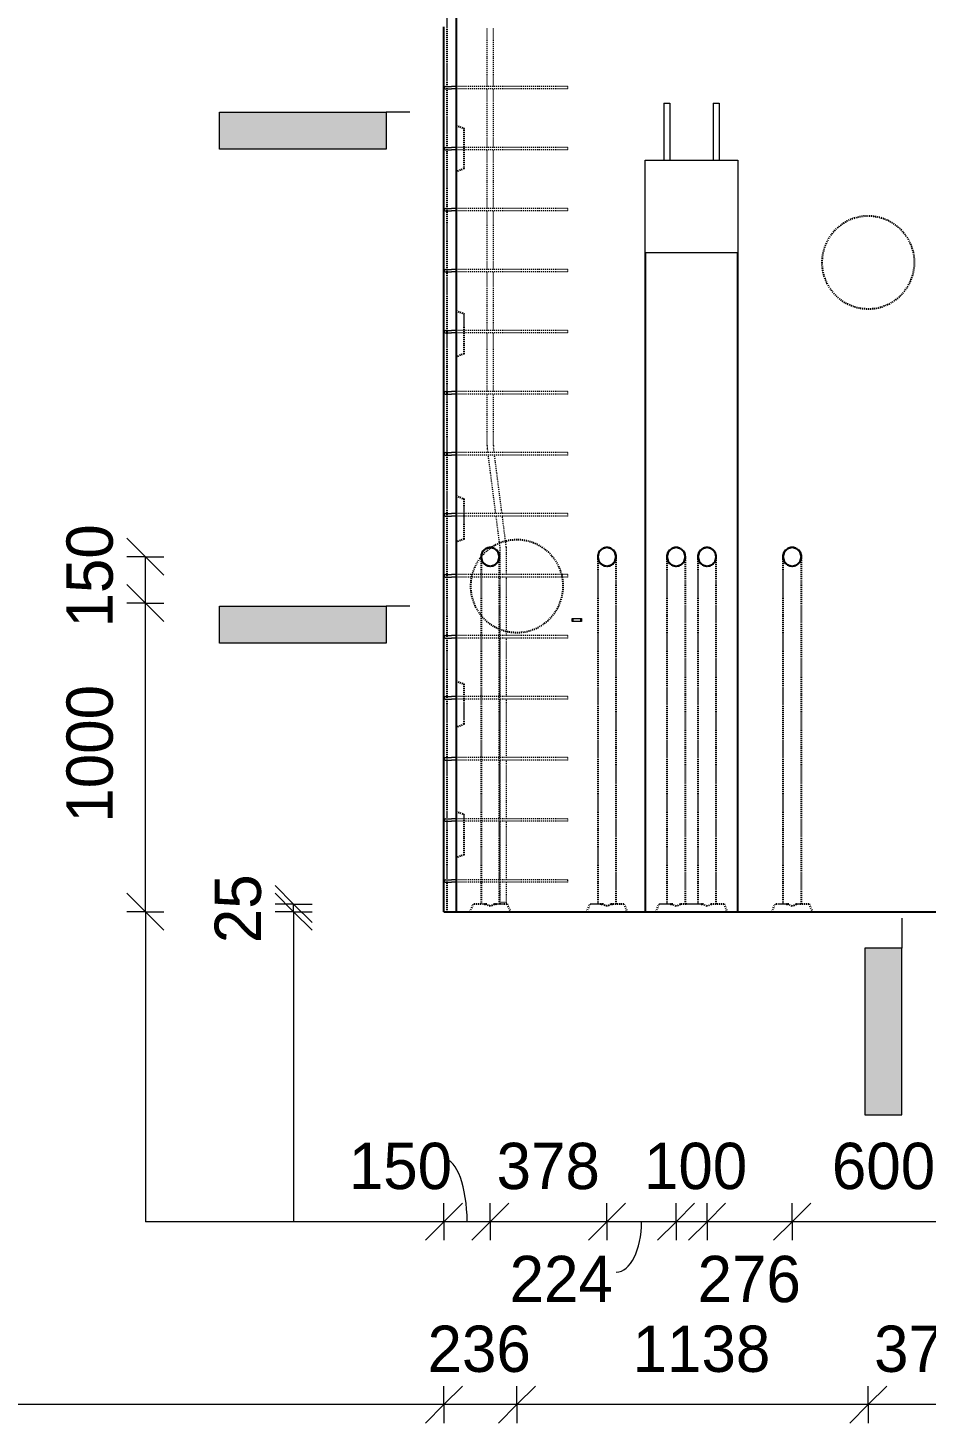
# Model space of a CAD drawing. Header units: millimetres. Extents: x 3013 to 24293, y -3068 to 13086.
# Drawn here: x 8715 to 11624, y -3051 to 1468 of the extents above; entities that cross this region are included whole.
import ezdxf

# ---------------------------------------------------------------- set-up
doc = ezdxf.new("R2010")
doc.units = ezdxf.units.MM
doc.linetypes.add('Dash', pattern=[6.36, 3.18, -3.18])
for name, color, linetype, lineweight in [('A-ANNO-DIMS', 211, 'Continuous', 9), ('A-ANNO-DIMS-60', 211, 'Continuous', 9), ('A-DETL-MBND', 5, 'Continuous', 18), ('A-GENM', 13, 'Continuous', 18), ('A-WALL', 113, 'Continuous', 25), ('A-WALL-HDLN', 110, 'Dash', 25), ('G-ANNO-SYMB', 111, 'Continuous', 9), ('S-BEAM', 12, 'Continuous', 18), ('S-RBAR', 171, 'Continuous', 18)]:
    doc.layers.add(name, color=color, linetype=linetype, lineweight=lineweight)
doc.styles.add('Nirmala UI Semilight', font='NirmalaS.ttf', dxfattribs={"height": 150})
doc.dimstyles.new('Arrow_Filled_-_2_5_NI_UI', dxfattribs={"dimscale": 304.8, "dimtxt": 157.104592, "dimasz": 0.393701, "dimexe": 0.19685, "dimexo": 0.0625, "dimgap": 0.19685, "dimtad": 1, "dimdec": 4, "dimzin": 0, "dimdsep": 46, "dimtxsty": 'Nirmala UI Semilight', "dimblk1": 'OBLIQUE', "dimblk2": 'OBLIQUE', "dimsah": 1, "dimcen": 0.09, "dimazin": 0, "dimtfac": 1, "dimtdec": 4, "dimtix": 1, "dimtmove": 0, "dimatfit": 3, "dimfxl": 0.19685, "dimfxlon": 1, "dimtvp": 1, "dimtolj": 1, "dimtzin": 0, "dimarcsym": 2})
doc.dimstyles.new('Arrow_Filled_-_2_5_NI_UI_1', dxfattribs={"dimscale": 304.8, "dimtxt": 157.104592, "dimasz": 0.393701, "dimexe": 0.19685, "dimexo": 0.0625, "dimgap": 0.19685, "dimtad": 1, "dimdec": 4, "dimzin": 0, "dimdsep": 46, "dimtxsty": 'Nirmala UI Semilight', "dimblk1": 'OBLIQUE', "dimblk2": 'OBLIQUE', "dimsah": 1, "dimcen": 0.09, "dimazin": 0, "dimtfac": 1, "dimtdec": 4, "dimtix": 1, "dimtmove": 1, "dimatfit": 3, "dimfxl": 0.19685, "dimfxlon": 1, "dimtvp": 1, "dimtolj": 1, "dimtzin": 0, "dimarcsym": 2})
doc.dimstyles.new('Arrow_Filled_-_2_5_NI_UI_2', dxfattribs={"dimscale": 304.8, "dimtxt": 157.104592, "dimasz": 0.393701, "dimexe": 0.19685, "dimexo": 0.0625, "dimgap": 0.19685, "dimtad": 1, "dimdec": 4, "dimzin": 0, "dimdsep": 46, "dimtxsty": 'Nirmala UI Semilight', "dimblk1": 'OBLIQUE', "dimblk2": 'OBLIQUE', "dimsah": 1, "dimcen": 0.09, "dimazin": 0, "dimtfac": 1, "dimtdec": 4, "dimtix": 1, "dimtmove": 2, "dimatfit": 3, "dimfxl": 0.19685, "dimfxlon": 1, "dimtvp": 1, "dimtolj": 1, "dimtzin": 0, "dimarcsym": 2})

# ---------------------------------------------------------------- blocks, each defined once
blk = doc.blocks.new('RR spread anchor face based - RR-SA-2_5-200-1726821-Elevation Front')
at = {"layer": 'A-GENM'}
for p, q in [((11873.6, 6760), (11876.1, 6760)), ((11873.6, 6750), (11873.6, 6760)), ((11876.1, 6750), (11873.6, 6750)), ((11876.1, 6760), (11901.1, 6760)), ((11876.1, 6760), (11876.1, 6750)), ((11901.1, 6750), (11876.1, 6750)), ((11901.1, 6760), (11903.6, 6760)), ((11901.1, 6760), (11901.1, 6750)), ((11903.6, 6750), (11901.1, 6750)), ((11903.6, 6760), (11903.6, 6750))]:
    blk.add_line(p, q, dxfattribs=at)
blk = doc.blocks.new('Detail View - M_Section Tail - Filled Horizontal-14034-Elevation Front')
at = {"layer": 'G-ANNO-SYMB'}
blk.add_hatch(color=256, dxfattribs=at).paths.add_polyline_path([(9875.7, 7795.6), (9875.7, 7915.6), (9335.7, 7915.6), (9335.7, 7795.6)])
for p, q in [((9335.7, 7795.6), (9335.7, 7915.6)), ((9335.7, 7915.6), (9875.7, 7915.6)), ((9875.7, 7915.6), (9875.7, 7795.6)), ((9875.7, 7795.6), (9335.7, 7795.6))]:
    blk.add_line(p, q, dxfattribs=at)
blk = doc.blocks.new('DIMBLOCK67-Elevation Front')
at = {"layer": 'A-ANNO-DIMS-60'}
for p, q in [((11436.9, -2991.4), (11496.9, -2931.4)), ((11436.9, -2991.4), (11436.9, -2931.4)), ((11811.9, -2991.4), (11871.9, -2931.4)), ((11811.9, -2991.4), (11811.9, -2931.4)), ((11436.9, -2991.4), (11376.9, -3051.4)), ((11811.9, -2991.4), (11436.9, -2991.4)), ((11436.9, -2991.4), (11436.9, -3051.4)), ((11811.9, -2991.4), (11751.9, -3051.4)), ((11811.9, -2991.4), (11811.9, -3051.4))]:
    blk.add_line(p, q, dxfattribs=at)
at = {"layer": 'A-ANNO-DIMS-60', "color": 0, "insert": (11455.9, -2735.6), "char_height": 150, "width": 404.473, "attachment_point": 1, "line_spacing_factor": 1.142579, "style": 'Nirmala UI Semilight'}
blk.add_mtext('375', dxfattribs=at)
blk = doc.blocks.new('_Oblique')
at = {"color": 0, "linetype": 'ByBlock', "lineweight": -2}
blk.add_line((-0.5, -0.5), (0.5, 0.5), dxfattribs=at)
blk = doc.blocks.new('DIMBLOCK68-Elevation Front')
at = {"layer": 'A-ANNO-DIMS-60'}
for p, q in [((10298.8, -2991.4), (10358.8, -2931.4)), ((10298.8, -2991.4), (10298.8, -2931.4)), ((11436.9, -2991.4), (11496.9, -2931.4)), ((11436.9, -2991.4), (11436.9, -2931.4)), ((10298.8, -2991.4), (10238.8, -3051.4)), ((11436.9, -2991.4), (10298.8, -2991.4)), ((10298.8, -2991.4), (10298.8, -3051.4)), ((11436.9, -2991.4), (11376.9, -3051.4)), ((11436.9, -2991.4), (11436.9, -3051.4))]:
    blk.add_line(p, q, dxfattribs=at)
at = {"layer": 'A-ANNO-DIMS-60', "color": 0, "insert": (10673.6, -2735.6), "char_height": 150, "width": 466.172, "attachment_point": 1, "line_spacing_factor": 1.142579, "style": 'Nirmala UI Semilight'}
blk.add_mtext('1138', dxfattribs=at)
blk = doc.blocks.new('DIMBLOCK69-Elevation Front')
at = {"layer": 'A-ANNO-DIMS-60'}
for p, q in [((10062.6, -2991.4), (10122.6, -2931.4)), ((10062.6, -2991.4), (10062.6, -2931.4)), ((10298.8, -2991.4), (10358.8, -2931.4)), ((10298.8, -2991.4), (10298.8, -2931.4)), ((10062.6, -2991.4), (10002.6, -3051.4)), ((10298.8, -2991.4), (10062.6, -2991.4)), ((10062.6, -2991.4), (10062.6, -3051.4)), ((10298.8, -2991.4), (10238.8, -3051.4)), ((10298.8, -2991.4), (10298.8, -3051.4))]:
    blk.add_line(p, q, dxfattribs=at)
at = {"layer": 'A-ANNO-DIMS-60', "color": 0, "insert": (10009.3, -2735.6), "char_height": 150, "width": 411.328, "attachment_point": 1, "line_spacing_factor": 1.142579, "style": 'Nirmala UI Semilight'}
blk.add_mtext('236', dxfattribs=at)
blk = doc.blocks.new('DIMBLOCK72-Elevation Front')
at = {"layer": 'A-ANNO-DIMS-60'}
for p, q in [((11190.6, -2399), (11250.6, -2339)), ((11190.6, -2399), (11190.6, -2339)), ((11790.6, -2399), (11850.6, -2339)), ((11790.6, -2399), (11790.6, -2339)), ((11190.6, -2399), (11130.6, -2459)), ((11790.6, -2399), (11190.6, -2399)), ((11190.6, -2399), (11190.6, -2459)), ((11790.6, -2399), (11730.6, -2459)), ((11790.6, -2399), (11790.6, -2459))]:
    blk.add_line(p, q, dxfattribs=at)
at = {"layer": 'A-ANNO-DIMS-60', "color": 0, "insert": (11319.2, -2143.3), "char_height": 150, "width": 411.328, "attachment_point": 1, "line_spacing_factor": 1.142579, "style": 'Nirmala UI Semilight'}
blk.add_mtext('600', dxfattribs=at)
blk = doc.blocks.new('DIMBLOCK73-Elevation Front')
at = {"layer": 'A-ANNO-DIMS-60'}
for p, q in [((10914.8, -2399), (10974.8, -2339)), ((10914.8, -2399), (10914.8, -2339)), ((11190.6, -2399), (11250.6, -2339)), ((11190.6, -2399), (11190.6, -2339)), ((10914.8, -2399), (10854.8, -2459)), ((11190.6, -2399), (10914.8, -2399)), ((10914.8, -2399), (10914.8, -2459)), ((11190.6, -2399), (11130.6, -2459)), ((11190.6, -2399), (11190.6, -2459))]:
    blk.add_line(p, q, dxfattribs=at)
at = {"layer": 'A-ANNO-DIMS-60', "color": 0, "insert": (10884.1, -2509.5), "char_height": 150, "width": 404.473, "attachment_point": 1, "line_spacing_factor": 1.142579, "style": 'Nirmala UI Semilight'}
blk.add_mtext('276', dxfattribs=at)
blk = doc.blocks.new('DIMBLOCK74-Elevation Front')
at = {"layer": 'A-ANNO-DIMS-60'}
for p, q in [((10814.6, -2399), (10874.6, -2339)), ((10814.6, -2399), (10814.6, -2339)), ((10914.8, -2399), (10974.8, -2339)), ((10914.8, -2399), (10914.8, -2339)), ((10814.6, -2399), (10754.6, -2459)), ((10914.8, -2399), (10814.6, -2399)), ((10814.6, -2399), (10814.6, -2459)), ((10914.8, -2399), (10854.8, -2459)), ((10914.8, -2399), (10914.8, -2459))]:
    blk.add_line(p, q, dxfattribs=at)
at = {"layer": 'A-ANNO-DIMS-60', "color": 0, "insert": (10710.4, -2143.3), "char_height": 150, "width": 370.196, "attachment_point": 1, "line_spacing_factor": 1.142579, "style": 'Nirmala UI Semilight'}
blk.add_mtext('100', dxfattribs=at)
blk = doc.blocks.new('DIMBLOCK75-Elevation Front')
at = {"layer": 'A-ANNO-DIMS-60'}
for p, q in [((10590.6, -2399), (10650.6, -2339)), ((10590.6, -2399), (10590.6, -2339)), ((10814.6, -2399), (10874.6, -2339)), ((10814.6, -2399), (10814.6, -2339)), ((10590.6, -2399), (10530.6, -2459)), ((10814.6, -2399), (10590.6, -2399)), ((10590.6, -2399), (10590.6, -2459)), ((10814.6, -2399), (10754.6, -2459)), ((10814.6, -2399), (10814.6, -2459))]:
    blk.add_line(p, q, dxfattribs=at)
blk.add_ellipse((10620.8, -2399), major_axis=(0, 163.4), ratio=0.500307, start_param=3.141593, end_param=4.712389, dxfattribs=at)
at = {"layer": 'A-ANNO-DIMS-60', "color": 0, "insert": (10275.2, -2509.5), "char_height": 150, "width": 414.756, "attachment_point": 1, "line_spacing_factor": 1.142579, "style": 'Nirmala UI Semilight'}
blk.add_mtext('224', dxfattribs=at)
blk = doc.blocks.new('DIMBLOCK76-Elevation Front')
at = {"layer": 'A-ANNO-DIMS-60'}
for p, q in [((10212.6, -2399), (10272.6, -2339)), ((10212.6, -2399), (10212.6, -2339)), ((10590.6, -2399), (10650.6, -2339)), ((10590.6, -2399), (10590.6, -2339)), ((10212.6, -2399), (10152.6, -2459)), ((10590.6, -2399), (10212.6, -2399)), ((10212.6, -2399), (10212.6, -2459)), ((10590.6, -2399), (10530.6, -2459)), ((10590.6, -2399), (10590.6, -2459))]:
    blk.add_line(p, q, dxfattribs=at)
at = {"layer": 'A-ANNO-DIMS-60', "color": 0, "insert": (10233, -2143.3), "char_height": 150, "width": 404.473, "attachment_point": 1, "line_spacing_factor": 1.142579, "style": 'Nirmala UI Semilight'}
blk.add_mtext('378', dxfattribs=at)
blk = doc.blocks.new('DIMBLOCK77-Elevation Front')
at = {"layer": 'A-ANNO-DIMS-60'}
for p, q in [((10062.6, -2399), (10122.6, -2339)), ((10062.6, -2399), (10062.6, -2339)), ((10212.6, -2399), (10272.6, -2339)), ((10212.6, -2399), (10212.6, -2339)), ((10062.6, -2399), (10002.6, -2459)), ((10212.6, -2399), (10062.6, -2399)), ((10062.6, -2399), (10062.6, -2459)), ((10212.6, -2399), (10152.6, -2459)), ((10212.6, -2399), (10212.6, -2459))]:
    blk.add_line(p, q, dxfattribs=at)
blk.add_ellipse((10062.7, -2399), major_axis=(0, 202.8), ratio=0.368956, start_param=4.712389, end_param=6.283185, dxfattribs=at)
at = {"layer": 'A-ANNO-DIMS-60', "color": 0, "insert": (9754.2, -2143.3), "char_height": 150, "width": 370.196, "attachment_point": 1, "line_spacing_factor": 1.142579, "style": 'Nirmala UI Semilight'}
blk.add_mtext('150', dxfattribs=at)
blk = doc.blocks.new('DIMBLOCK78-Elevation Front')
at = {"layer": 'A-ANNO-DIMS-60'}
for p, q in [((9575.3, -1370), (9515.3, -1310)), ((9575.3, -1395), (9515.3, -1335)), ((9575.3, -1370), (9515.3, -1370)), ((9575.3, -1395), (9515.3, -1395)), ((9575.3, -1395), (9575.3, -1370)), ((9575.3, -1370), (9635.3, -1430)), ((9575.3, -1370), (9635.3, -1370)), ((9575.3, -1395), (9635.3, -1455)), ((9575.3, -1395), (9635.3, -1395))]:
    blk.add_line(p, q, dxfattribs=at)
at = {"layer": 'A-ANNO-DIMS-60', "color": 0, "insert": (9319.6, -1496.8), "char_height": 150, "width": 274.219, "attachment_point": 1, "rotation": 90, "line_spacing_factor": 1.142579, "style": 'Nirmala UI Semilight'}
blk.add_mtext('25', dxfattribs=at)
blk = doc.blocks.new('DIMBLOCK79-Elevation Front')
at = {"layer": 'A-ANNO-DIMS-60'}
for p, q in [((9095.3, -395), (9035.3, -335)), ((9095.3, -395), (9035.3, -395)), ((9095.3, -1395), (9095.3, -395)), ((9095.3, -395), (9155.3, -455)), ((9095.3, -395), (9155.3, -395)), ((9095.3, -1395), (9035.3, -1335)), ((9095.3, -1395), (9035.3, -1395)), ((9095.3, -1395), (9155.3, -1455)), ((9095.3, -1395), (9155.3, -1395))]:
    blk.add_line(p, q, dxfattribs=at)
at = {"layer": 'A-ANNO-DIMS-60', "color": 0, "insert": (8839.6, -1106.4), "char_height": 150, "width": 507.305, "attachment_point": 1, "rotation": 90, "line_spacing_factor": 1.142579, "style": 'Nirmala UI Semilight'}
blk.add_mtext('1000', dxfattribs=at)
blk = doc.blocks.new('DIMBLOCK80-Elevation Front')
at = {"layer": 'A-ANNO-DIMS-60'}
for p, q in [((9095.3, -245), (9035.3, -185)), ((9095.3, -245), (9035.3, -245)), ((9095.3, -395), (9095.3, -245)), ((9095.3, -245), (9155.3, -305)), ((9095.3, -245), (9155.3, -245)), ((9095.3, -395), (9035.3, -335)), ((9095.3, -395), (9035.3, -395)), ((9095.3, -395), (9155.3, -455)), ((9095.3, -395), (9155.3, -395))]:
    blk.add_line(p, q, dxfattribs=at)
at = {"layer": 'A-ANNO-DIMS-60', "color": 0, "insert": (8839.6, -474.2), "char_height": 150, "width": 370.196, "attachment_point": 1, "rotation": 90, "line_spacing_factor": 1.142579, "style": 'Nirmala UI Semilight'}
blk.add_mtext('150', dxfattribs=at)

msp = doc.modelspace()

# ---------------------------------------------------------------- linework, layer by layer
at = {"layer": 'A-DETL-MBND'}
for p, q in [((10774.56745, 1225), (10784.56745, 1225)), ((9095.29597, -1395), (9095.29597, -2398.98855)), ((9575.29597, -1395), (9575.29597, -2398.98855)), ((10062.56745, -2398.98855), (9095.29597, -2398.98855)), ((10062.56745, -2991.35293), (3751.14437, -2991.35293))]:
    msp.add_line(p, q, dxfattribs=at)
at = {"layer": 'A-WALL'}
for p, q in [((10102.56745, 7060), (10102.56745, -1395)), ((10062.56745, 1275.06226), (10062.56745, 1471.93774)), ((10062.56745, 1077.39559), (10062.56745, 1274.27108)), ((10062.56745, 879.72892), (10062.56745, 1076.60441)), ((10062.56745, 682.06226), (10062.56745, 878.93774)), ((10714.5695, 740), (10714.5695, -1395)), ((11014.78521, -1395), (11014.78521, 740)), ((10062.56745, 484.39559), (10062.56745, 681.27108)), ((10062.56745, 286.72892), (10062.56745, 483.60441)), ((10062.56745, 89.06226), (10062.56745, 285.93774)), ((10062.56745, -108.60441), (10062.56745, 88.27108)), ((10062.56745, -306.27108), (10062.56745, -109.39559)), ((10062.56745, -503.93774), (10062.56745, -307.06226)), ((10062.56745, -701.60441), (10062.56745, -504.72892)), ((10062.56745, -899.27108), (10062.56745, -702.39559)), ((10062.56745, -1096.93774), (10062.56745, -900.06226)), ((10062.56745, -1294.60441), (10062.56745, -1097.72892)), ((10062.56745, -1395), (10062.56745, -1295.39559)), ((10062.56745, -1395), (12318.56745, -1395))]:
    msp.add_line(p, q, dxfattribs=at)
at = {"layer": 'A-WALL', "flags": 128}
for points in [[(10212.56745, -215), (10197.53295, -219.03919), (10186.54692, -230.06909), (10182.56745, -245)], [(10242.56745, -245), (10238.52826, -229.96549), (10227.49836, -218.97947), (10212.56745, -215)], [(10590.56745, -215), (10575.53295, -219.03919), (10564.54692, -230.06909), (10560.59612, -244.89246)], [(10620.53856, -244.89246), (10616.52826, -229.96549), (10605.49836, -218.97947), (10590.56745, -215)], [(10814.5695, -215), (10799.53499, -219.03919), (10788.54897, -230.06909), (10784.5695, -245)], [(10844.5406, -244.89246), (10840.53031, -229.96549), (10829.50041, -218.97947), (10814.5695, -215)], [(10914.78521, -215), (10899.75071, -219.03919), (10888.76468, -230.06909), (10884.78521, -245)], [(10944.78521, -245), (10940.74602, -229.96549), (10929.71612, -218.97947), (10914.78521, -215)], [(11190.56745, -215), (11175.53295, -219.03919), (11164.54692, -230.06909), (11160.56745, -245)], [(11220.56745, -245), (11216.52826, -229.96549), (11205.49836, -218.97947), (11190.56745, -215)], [(10182.56745, -245), (10186.60665, -260.03451), (10197.63655, -271.02053), (10212.56745, -275)], [(10212.56745, -275), (10227.60196, -270.96081), (10238.58799, -259.93091), (10242.56745, -245)], [(10242.56745, -250.72272), (10242.56745, -245.13838), (10242.56745, -245)], [(10560.56745, -245), (10564.60665, -260.03451), (10575.63655, -271.02053), (10590.56745, -275)], [(10590.56745, -275), (10605.60196, -270.96081), (10616.58799, -259.93091), (10620.56745, -245)], [(10620.56745, -250.72272), (10620.56745, -245.13838), (10620.56745, -245)], [(10784.5695, -245), (10788.60869, -260.03451), (10799.63859, -271.02053), (10814.5695, -275)], [(10814.5695, -275), (10829.604, -270.96081), (10840.59003, -259.93091), (10844.5695, -245)], [(10844.5695, -250.72272), (10844.5695, -245.13838), (10844.5695, -245)], [(10884.78521, -245), (10888.8244, -260.03451), (10899.8543, -271.02053), (10914.78521, -275)], [(10914.78521, -275), (10929.81972, -270.96081), (10940.80574, -259.93091), (10944.78521, -245)], [(10944.78521, -250.72272), (10944.78521, -245.13838), (10944.78521, -245)], [(11160.56745, -245), (11164.60665, -260.03451), (11175.63655, -271.02053), (11190.56745, -275)], [(11190.56745, -275), (11205.60196, -270.96081), (11216.58799, -259.93091), (11220.56745, -245)], [(11220.56745, -250.72272), (11220.56745, -245.13838), (11220.56745, -245)]]:
    msp.add_lwpolyline(points, dxfattribs=at)
at = {"layer": 'A-WALL'}
for centre, start, end in [((10212.56745, -245), 120.83030229, 149.6053058), ((10212.56745, -245), 90.72252687, 119.42229601), ((10212.56745, -245), 61.01869337, 89.26639009), ((10212.56745, -245), 30.83105155, 59.6045335), ((10590.56745, -245), 120.83030229, 149.6053058), ((10590.56745, -245), 90.72252687, 119.42229601), ((10590.56745, -245), 61.01869337, 89.26639009), ((10590.56745, -245), 30.83105155, 59.6045335), ((10814.5695, -245), 120.83030229, 149.6053058), ((10814.5695, -245), 90.72252687, 119.42229601), ((10814.5695, -245), 61.01869337, 89.26639009), ((10814.5695, -245), 30.83105155, 59.6045335), ((10914.78521, -245), 120.83030229, 149.6053058), ((10914.78521, -245), 90.72252687, 119.42229601), ((10914.78521, -245), 61.01869337, 89.26639009), ((10914.78521, -245), 30.83105155, 59.6045335), ((11190.56745, -245), 120.83030229, 149.6053058), ((11190.56745, -245), 90.72252687, 119.42229601), ((11190.56745, -245), 61.01869337, 89.26639009), ((11190.56745, -245), 30.83105155, 59.6045335), ((10212.56745, -245), 150.6727618, 179.61937532), ((10212.56745, -245), 180.42457697, 209.72326815), ((10212.56745, -245), 210.81300667, 239.62313313), ((10212.56745, -245), 270.72093746, 299.42390155), ((10212.56745, -245), 300.81202935, 329.6241405), ((10212.56745, -245), 0.3777518, 29.77056829), ((10212.56745, -245), 330.71898335, 359.57221129), ((10590.56745, -245), 150.6727618, 180), ((10590.56745, -245), 180.42457697, 209.72326815), ((10590.56745, -245), 210.81300667, 239.62313313), ((10590.56745, -245), 270.72093746, 299.42390155), ((10590.56745, -245), 300.81202935, 329.6241405), ((10590.56745, -245), 0, 29.77056829), ((10590.56745, -245), 330.71898335, 359.57221129), ((10814.5695, -245), 150.6727618, 179.61937532), ((10814.5695, -245), 180.42457698, 209.72326815), ((10814.5695, -245), 210.81300667, 239.62313313), ((10814.5695, -245), 270.72093746, 299.42390155), ((10814.5695, -245), 300.81202935, 329.6241405), ((10814.5695, -245), 0, 29.77056829), ((10814.5695, -245), 330.71898335, 359.57221129), ((10914.78521, -245), 150.6727618, 179.61937532), ((10914.78521, -245), 180.42457698, 209.72326815), ((10914.78521, -245), 210.81300667, 239.62313313), ((10914.78521, -245), 270.72093746, 299.42390155), ((10914.78521, -245), 300.81202935, 329.6241405), ((10914.78521, -245), 0.3777518, 29.77056829), ((10914.78521, -245), 330.71898335, 359.57221129), ((11190.56745, -245), 150.6727618, 179.61937532), ((11190.56745, -245), 180.42457697, 209.72326815), ((11190.56745, -245), 210.81300667, 239.62313313), ((11190.56745, -245), 270.72093746, 299.42390155), ((11190.56745, -245), 300.81202935, 329.6241405), ((11190.56745, -245), 0.3777518, 29.77056829), ((11190.56745, -245), 330.71898335, 359.57221129), ((10212.56745, -245), 241.01713814, 269.26797703), ((10590.56745, -245), 241.01713814, 269.26797703), ((10814.5695, -245), 241.01713814, 269.26797703), ((10914.78521, -245), 241.01713814, 269.26797703), ((11190.56745, -245), 241.01713814, 269.26797703)]:
    msp.add_arc(centre, 30, start, end, dxfattribs=at)
at = {"layer": 'A-WALL-HDLN'}
for p, q in [((10072.62931, -1395), (10072.62931, 3650.05927)), ((10102.56541, 1152.50781), (10127.56541, 1142.50781)), ((10127.56541, 1012.50781), (10127.56541, 1142.50781)), ((10127.56541, 1012.50781), (10102.56541, 1002.50781)), ((10102.56541, 552.50781), (10127.56541, 542.50781)), ((10127.56541, 412.50781), (10127.56541, 542.50781)), ((10127.56541, 412.50781), (10102.56541, 402.50781)), ((10102.56541, -47.49219), (10127.56541, -57.49219)), ((10127.56541, -187.49219), (10127.56541, -57.49219)), ((10127.56541, -187.49219), (10102.56541, -197.49219)), ((10182.56745, -335), (10182.56745, -1370)), ((10242.56745, -1370), (10242.56745, -335)), ((10560.56745, -335), (10560.56745, -1370)), ((10620.56745, -1370), (10620.56745, -335)), ((10784.5695, -335), (10784.5695, -1370)), ((10844.5695, -1370), (10844.5695, -335)), ((10884.78521, -335), (10884.78521, -1370)), ((10944.78521, -1370), (10944.78521, -335)), ((11160.56745, -335), (11160.56745, -1370)), ((11220.56745, -1370), (11220.56745, -335)), ((10102.56541, -647.49219), (10127.56541, -657.49219)), ((10127.56541, -787.49219), (10127.56541, -657.49219)), ((10127.56541, -787.49219), (10102.56541, -797.49219)), ((10102.56541, -1070), (10127.56541, -1080)), ((10127.56541, -1210), (10127.56541, -1080)), ((10127.56541, -1210), (10102.56541, -1220)), ((10147.56745, -1395), (10157.56745, -1370)), ((10200.57788, -1370), (10157.56745, -1370)), ((10193.96517, -1370), (10200.57788, -1370)), ((10224.55703, -1370), (10231.16974, -1370)), ((10267.56745, -1370), (10224.55703, -1370)), ((10267.56745, -1370), (10277.56745, -1395)), ((10525.56745, -1395), (10535.56745, -1370)), ((10578.57788, -1370), (10535.56745, -1370)), ((10571.96517, -1370), (10578.57788, -1370)), ((10602.55703, -1370), (10609.16974, -1370)), ((10645.56745, -1370), (10602.55703, -1370)), ((10645.56745, -1370), (10655.56745, -1395)), ((10749.5695, -1395), (10759.5695, -1370)), ((10802.57992, -1370), (10759.5695, -1370)), ((10795.96721, -1370), (10802.57992, -1370)), ((10826.55908, -1370), (10833.17178, -1370)), ((10902.79563, -1370), (10826.55908, -1370)), ((10896.18293, -1370), (10902.79563, -1370)), ((10926.77479, -1370), (10933.3875, -1370)), ((10969.78521, -1370), (10926.77479, -1370)), ((10969.78521, -1370), (10979.78521, -1395)), ((11125.56745, -1395), (11135.56745, -1370)), ((11178.57788, -1370), (11135.56745, -1370)), ((11171.96517, -1370), (11178.57788, -1370)), ((11202.55703, -1370), (11209.16974, -1370)), ((11245.56745, -1370), (11202.55703, -1370)), ((11245.56745, -1370), (11255.56745, -1395))]:
    msp.add_line(p, q, dxfattribs=at)
at = {"layer": 'A-WALL-HDLN', "flags": 128}
for points in [[(10182.56745, -245.38007), (10182.56745, -249.10169), (10182.56745, -261.03291), (10182.56745, -279.70613), (10182.56745, -303.41931), (10182.56745, -330.01104), (10182.56745, -335)], [(10242.56745, -335), (10242.56745, -308.13961), (10242.56745, -283.7275), (10242.56745, -263.98882), (10242.56745, -250.72272)], [(10560.56745, -245.38007), (10560.56745, -249.10169), (10560.56745, -261.03291), (10560.56745, -279.70613), (10560.56745, -303.41931), (10560.56745, -330.01104), (10560.56745, -335)], [(10620.56745, -335), (10620.56745, -308.13961), (10620.56745, -283.7275), (10620.56745, -263.98882), (10620.56745, -250.72272)], [(10784.5695, -245.38007), (10784.5695, -249.10169), (10784.5695, -261.03291), (10784.5695, -279.70613), (10784.5695, -303.41931), (10784.5695, -330.01104), (10784.5695, -335)], [(10844.5695, -335), (10844.5695, -308.13961), (10844.5695, -283.7275), (10844.5695, -263.98882), (10844.5695, -250.72272)], [(10884.78521, -245.38007), (10884.78521, -249.10169), (10884.78521, -261.03291), (10884.78521, -279.70613), (10884.78521, -303.41931), (10884.78521, -330.01104), (10884.78521, -335)], [(10944.78521, -335), (10944.78521, -308.13961), (10944.78521, -283.7275), (10944.78521, -263.98882), (10944.78521, -250.72272)], [(11160.56745, -245.38007), (11160.56745, -249.10169), (11160.56745, -261.03291), (11160.56745, -279.70613), (11160.56745, -303.41931), (11160.56745, -330.01104), (11160.56745, -335)], [(11220.56745, -335), (11220.56745, -308.13961), (11220.56745, -283.7275), (11220.56745, -263.98882), (11220.56745, -250.72272)], [(10212.56745, -1376.25), (10209.48935, -1375.85417), (10206.44373, -1374.67088), (10203.46275, -1372.71259), (10200.57788, -1370)], [(10224.55703, -1370), (10221.67216, -1372.71259), (10218.69118, -1374.67088), (10215.64556, -1375.85417), (10212.56745, -1376.25)], [(10590.56745, -1376.25), (10587.48935, -1375.85417), (10584.44373, -1374.67088), (10581.46275, -1372.71259), (10578.57788, -1370)], [(10602.55703, -1370), (10599.67216, -1372.71259), (10596.69118, -1374.67088), (10593.64556, -1375.85417), (10590.56745, -1376.25)], [(10814.5695, -1376.25), (10811.49139, -1375.85417), (10808.44577, -1374.67088), (10805.46479, -1372.71259), (10802.57992, -1370)], [(10826.55908, -1370), (10823.6742, -1372.71259), (10820.69322, -1374.67088), (10817.64761, -1375.85417), (10814.5695, -1376.25)], [(10914.78521, -1376.25), (10911.7071, -1375.85417), (10908.66149, -1374.67088), (10905.68051, -1372.71259), (10902.79563, -1370)], [(10926.77479, -1370), (10923.88992, -1372.71259), (10920.90894, -1374.67088), (10917.86332, -1375.85417), (10914.78521, -1376.25)], [(11190.56745, -1376.25), (11187.48935, -1375.85417), (11184.44373, -1374.67088), (11181.46275, -1372.71259), (11178.57788, -1370)], [(11202.55703, -1370), (11199.67216, -1372.71259), (11196.69118, -1374.67088), (11193.64556, -1375.85417), (11190.56745, -1376.25)]]:
    msp.add_lwpolyline(points, dxfattribs=at)
at = {"layer": 'A-WALL-HDLN'}
for centre, start, end in [((11436.93037, 708.5228), 0, 180), ((11436.93037, 708.5228), 180, 0), ((10298.80246, -340), 0, 180), ((10298.80246, -340), 180, 0)]:
    msp.add_arc(centre, 150, start, end, dxfattribs=at)
at = {"layer": 'G-ANNO-SYMB'}
for p, q in [((9952.09096, 1195.596), (9875.70609, 1195.596)), ((9952.09096, -404.404), (9875.70609, -404.404)), ((11545.46345, -1415.28578), (11545.46345, -1512.9426))]:
    msp.add_line(p, q, dxfattribs=at)
at = {"layer": 'S-BEAM'}
for p, q in [((10714.5695, 740), (10714.5695, 1040)), ((10714.5695, 1040), (11014.78521, 1040)), ((11014.78521, 1040), (11014.78521, 740)), ((11014.78521, 740), (10714.5695, 740))]:
    msp.add_line(p, q, dxfattribs=at)
at = {"layer": 'S-RBAR', "linetype": 'Dash'}
for p, q in [((10202.56541, 1278.66667), (10202.56541, 1468.33333)), ((10222.56541, 1278.66667), (10222.56541, 1468.33333)), ((10462.56541, 1278.66667), (10102.61706, 1278.66667)), ((10462.56541, 1270.66667), (10102.61706, 1270.66667)), ((10202.56541, 1081), (10202.56541, 1270.66667)), ((10222.56541, 1081), (10222.56541, 1270.66667)), ((10462.56541, 1278.66667), (10462.56541, 1270.66667)), ((10462.56541, 1081), (10102.61706, 1081)), ((10462.56541, 1073), (10102.61706, 1073)), ((10202.56541, 883.33333), (10202.56541, 1073)), ((10222.56541, 883.33333), (10222.56541, 1073)), ((10462.56541, 1081), (10462.56541, 1073)), ((10462.56541, 883.33333), (10102.61706, 883.33333)), ((10462.56541, 875.33333), (10102.61706, 875.33333)), ((10202.56541, 685.66667), (10202.56541, 875.33333)), ((10222.56541, 685.66667), (10222.56541, 875.33333)), ((10462.56541, 883.33333), (10462.56541, 875.33333)), ((10462.56541, 685.66667), (10102.61706, 685.66667)), ((10462.56541, 685.66667), (10462.56541, 677.66667)), ((10462.56541, 677.66667), (10102.61706, 677.66667)), ((10202.56541, 488), (10202.56541, 677.66667)), ((10222.56541, 488), (10222.56541, 677.66667)), ((10462.56541, 488), (10102.61706, 488)), ((10462.56541, 480), (10102.61706, 480)), ((10202.56541, 290.33333), (10202.56541, 480)), ((10222.56541, 290.33333), (10222.56541, 480)), ((10462.56541, 488), (10462.56541, 480)), ((10462.56541, 290.33333), (10102.61706, 290.33333)), ((10462.56541, 282.33333), (10102.61706, 282.33333)), ((10202.56541, 115.82215), (10202.56541, 282.33333)), ((10222.56541, 115.82215), (10222.56541, 282.33333)), ((10462.56541, 290.33333), (10462.56541, 282.33333)), ((10462.56541, 92.66667), (10102.61706, 92.66667)), ((10205.00376, 92.66667), (10203.09404, 107.54919)), ((10225.16775, 92.66667), (10222.93138, 110.09471)), ((10462.56541, 92.66667), (10462.56541, 84.66667)), ((10462.56541, 84.66667), (10102.61706, 84.66667)), ((10230.36834, -105), (10206.03032, 84.66667)), ((10250.53233, -105), (10226.19431, 84.66667)), ((10462.56541, -105), (10102.61706, -105)), ((10462.56541, -113), (10102.61706, -113)), ((10244.62089, -216.0704), (10231.3949, -113)), ((10264.45823, -213.52487), (10251.55889, -113)), ((10462.56541, -105), (10462.56541, -113)), ((10244.98686, -302.66667), (10244.98686, -221.79783)), ((10264.98686, -302.66667), (10264.98686, -221.79783)), ((10462.56541, -302.66667), (10102.61706, -302.66667)), ((10462.56541, -310.66667), (10102.61706, -310.66667)), ((10244.98686, -500.33333), (10244.98686, -310.66667)), ((10264.98686, -500.33333), (10264.98686, -310.66667)), ((10462.56541, -302.66667), (10462.56541, -310.66667)), ((10462.56541, -500.33333), (10102.61706, -500.33333)), ((10462.56541, -508.33333), (10102.61706, -508.33333)), ((10244.98686, -698), (10244.98686, -508.33333)), ((10264.98686, -698), (10264.98686, -508.33333)), ((10462.56541, -500.33333), (10462.56541, -508.33333)), ((10462.56541, -698), (10102.61706, -698)), ((10462.56541, -706), (10102.61706, -706)), ((10244.98686, -895.66667), (10244.98686, -706)), ((10264.98686, -895.66667), (10264.98686, -706)), ((10462.56541, -698), (10462.56541, -706)), ((10462.56541, -895.66667), (10102.61706, -895.66667)), ((10462.56541, -903.66667), (10102.61706, -903.66667)), ((10244.98686, -1093.33333), (10244.98686, -903.66667)), ((10264.98686, -1093.33333), (10264.98686, -903.66667)), ((10462.56541, -895.66667), (10462.56541, -903.66667)), ((10462.56541, -1093.33333), (10102.61706, -1093.33333)), ((10462.56541, -1101.33333), (10102.61706, -1101.33333)), ((10244.98686, -1291), (10244.98686, -1101.33333)), ((10264.98686, -1291), (10264.98686, -1101.33333)), ((10462.56541, -1093.33333), (10462.56541, -1101.33333)), ((10462.56541, -1291), (10102.61706, -1291)), ((10462.56541, -1299), (10102.61706, -1299)), ((10244.98686, -1365), (10244.98686, -1299)), ((10264.98686, -1365), (10264.98686, -1299)), ((10462.56541, -1291), (10462.56541, -1299)), ((10264.98686, -1365), (10244.98686, -1365))]:
    msp.add_line(p, q, dxfattribs=at)
at = {"layer": 'S-RBAR'}
for p, q in [((10066.56541, 1278.66667), (10086.56541, 1278.66667)), ((10066.56541, 1270.66667), (10086.56541, 1270.66667)), ((10102.56745, 1278.66667), (10086.56541, 1278.66667)), ((10102.56745, 1270.66667), (10086.56541, 1270.66667)), ((10774.56745, 1225), (10774.56745, 1040)), ((10774.56745, 1225), (10794.56745, 1225)), ((10794.56745, 1225), (10794.56745, 1040)), ((10934.56745, 1225), (10934.56745, 1040)), ((10934.56745, 1225), (10954.56745, 1225)), ((10954.56745, 1225), (10954.56745, 1040)), ((10066.56541, 1081), (10086.56541, 1081)), ((10066.56541, 1073), (10086.56541, 1073)), ((10102.56745, 1081), (10086.56541, 1081)), ((10102.56745, 1073), (10086.56541, 1073)), ((10066.56541, 883.33333), (10086.56541, 883.33333)), ((10066.56541, 875.33333), (10086.56541, 875.33333)), ((10102.56745, 883.33333), (10086.56541, 883.33333)), ((10102.56745, 875.33333), (10086.56541, 875.33333)), ((10066.56541, 685.66667), (10086.56541, 685.66667)), ((10102.56745, 685.66667), (10086.56541, 685.66667)), ((10066.56541, 677.66667), (10086.56541, 677.66667)), ((10102.56745, 677.66667), (10086.56541, 677.66667)), ((10066.56541, 488), (10086.56541, 488)), ((10066.56541, 480), (10086.56541, 480)), ((10102.56745, 488), (10086.56541, 488)), ((10102.56745, 480), (10086.56541, 480)), ((10066.56541, 290.33333), (10086.56541, 290.33333)), ((10066.56541, 282.33333), (10086.56541, 282.33333)), ((10102.56745, 290.33333), (10086.56541, 290.33333)), ((10102.56745, 282.33333), (10086.56541, 282.33333)), ((10066.56541, 92.66667), (10086.56541, 92.66667)), ((10102.56745, 92.66667), (10086.56541, 92.66667)), ((10066.56541, 84.66667), (10086.56541, 84.66667)), ((10102.56745, 84.66667), (10086.56541, 84.66667)), ((10066.56541, -105), (10086.56541, -105)), ((10066.56541, -113), (10086.56541, -113)), ((10102.56745, -105), (10086.56541, -105)), ((10102.56745, -113), (10086.56541, -113)), ((10066.56541, -302.66667), (10086.56541, -302.66667)), ((10066.56541, -310.66667), (10086.56541, -310.66667)), ((10102.56745, -302.66667), (10086.56541, -302.66667)), ((10102.56745, -310.66667), (10086.56541, -310.66667)), ((10066.56541, -500.33333), (10086.56541, -500.33333)), ((10066.56541, -508.33333), (10086.56541, -508.33333)), ((10102.56745, -500.33333), (10086.56541, -500.33333)), ((10102.56745, -508.33333), (10086.56541, -508.33333)), ((10066.56541, -698), (10086.56541, -698)), ((10066.56541, -706), (10086.56541, -706)), ((10102.56745, -698), (10086.56541, -698)), ((10102.56745, -706), (10086.56541, -706)), ((10066.56541, -895.66667), (10086.56541, -895.66667)), ((10066.56541, -903.66667), (10086.56541, -903.66667)), ((10102.56745, -895.66667), (10086.56541, -895.66667)), ((10102.56745, -903.66667), (10086.56541, -903.66667)), ((10066.56541, -1093.33333), (10086.56541, -1093.33333)), ((10066.56541, -1101.33333), (10086.56541, -1101.33333)), ((10102.56745, -1093.33333), (10086.56541, -1093.33333)), ((10102.56745, -1101.33333), (10086.56541, -1101.33333)), ((10066.56541, -1291), (10086.56541, -1291)), ((10066.56541, -1299), (10086.56541, -1299)), ((10102.56745, -1291), (10086.56541, -1291)), ((10102.56745, -1299), (10086.56541, -1299))]:
    msp.add_line(p, q, dxfattribs=at)
for centre in [(10066.56541, 1274.66667), (10066.56541, 1077), (10066.56541, 879.33333), (10066.56541, 681.66667), (10066.56541, 484), (10066.56541, 286.33333), (10066.56541, 88.66667), (10066.56541, -109), (10066.56541, -306.66667), (10066.56541, -504.33333), (10066.56541, -702), (10066.56541, -899.66667), (10066.56541, -1097.33333), (10066.56541, -1295)]:
    msp.add_arc(centre, 4, 90, 270, dxfattribs=at)
at = {"layer": 'S-RBAR', "linetype": 'Dash'}
for centre, radius, start, end in [((10267.56541, 115.82215), 65, 180, 187.31223234), ((10267.56541, 115.82215), 45, 180, 187.31223234), ((10199.98686, -221.79783), 45, 0, 7.31223234), ((10199.98686, -221.79783), 65, 0, 7.31223234)]:
    msp.add_arc(centre, radius, start, end, dxfattribs=at)

# ---------------------------------------------------------------- block references
at = {"layer": 'A-GENM'}
msp.add_blockref('RR spread anchor face based - RR-SA-2_5-200-1726821-Elevation Front', (-1396.00204, -7205), dxfattribs=at)
at = {"layer": 'G-ANNO-SYMB'}
for p in [(0, -6720), (0, -8320)]:
    msp.add_blockref('Detail View - M_Section Tail - Filled Horizontal-14034-Elevation Front', p, dxfattribs=at)
at = {"layer": 'G-ANNO-SYMB', "extrusion": (0, 0, -1), "rotation": 90.00000000000077}
msp.add_blockref('Detail View - M_Section Tail - Filled Horizontal-14034-Elevation Front', (-3629.86745, -11388.64869), dxfattribs=at)

# ---------------------------------------------------------------- dimensions: what is measured, and where the dimension line sits
at = {"layer": 'A-ANNO-DIMS'}
for base, p1, p2, override, picture, middle in [((9095.29597, -245), (9155.29597, -395), (9155.29597, -245), {"dimpost": '<>', "dimfxl": 150}, 'DIMBLOCK80-Elevation Front', (8957.3671, -320)), ((9095.29597, -395), (9155.29597, -1395), (9155.29597, -395), {"dimpost": '<>', "dimfxl": 1000}, 'DIMBLOCK79-Elevation Front', (8957.3671, -895)), ((9575.29597, -1370), (9635.29597, -1395), (9635.29597, -1370), {"dimpost": '<>', "dimfxl": 25}, 'DIMBLOCK78-Elevation Front', (9437.78551, -1382.5))]:
    dim = msp.add_linear_dim(base=base, p1=p1, p2=p2, angle=90, dimstyle='Arrow_Filled_-_2_5_NI_UI', override=override, dxfattribs=at)
    dim.commit()
    dim.dimension.update_dxf_attribs({"geometry": picture, "text_midpoint": middle})
for base, p1, p2, dimstyle, override, picture, middle in [((10062.56745, -2398.98855), (10212.56745, -2338.98855), (10062.56745, -2338.98855), 'Arrow_Filled_-_2_5_NI_UI_1', {"dimpost": '<>', "dimfxl": 150}, 'DIMBLOCK77-Elevation Front', (9939.33647, -2243.28539)), ((10590.567455, -2398.988549), (10814.569498, -2338.988549), (10590.567455, -2338.988549), 'Arrow_Filled_-_2_5_NI_UI_1', {"dimpost": '<>', "dimfxl": 224.002043}, 'DIMBLOCK75-Elevation Front', (10482.547149, -2609.546048)), ((10914.78521, -2398.98855), (11190.56745, -2338.98855), (10914.78521, -2338.98855), 'Arrow_Filled_-_2_5_NI_UI_2', {"dimpost": '<>', "dimfxl": 275.782243}, 'DIMBLOCK73-Elevation Front', (11086.38241, -2609.54605))]:
    dim = msp.add_linear_dim(base=base, p1=p1, p2=p2, dimstyle=dimstyle, override=override, dxfattribs=at)
    dim.commit()
    dim.dimension.update_dxf_attribs({"geometry": picture, "text_midpoint": middle, "dimtype": 160})
for base, p1, p2, override, picture, middle in [((10212.56745, -2398.98855), (10590.56745, -2338.98855), (10212.56745, -2338.98855), {"dimpost": '<>', "dimfxl": 378}, 'DIMBLOCK76-Elevation Front', (10401.56745, -2261.42579)), ((10814.5695, -2398.98855), (10914.78521, -2338.98855), (10814.5695, -2338.98855), {"dimpost": '<>', "dimfxl": 100.215714}, 'DIMBLOCK74-Elevation Front', (10864.67735, -2261.05968)), ((11190.56745, -2398.98855), (11790.56745, -2338.98855), (11190.56745, -2338.98855), {"dimpost": '<>', "dimfxl": 600}, 'DIMBLOCK72-Elevation Front', (11490.56745, -2261.42579)), ((10062.56745, -2991.35293), (10298.80246, -2931.35293), (10062.56745, -2931.35293), {"dimpost": '<>', "dimfxl": 236.23501}, 'DIMBLOCK69-Elevation Front', (10180.68496, -2853.79017)), ((10298.80246, -2991.35293), (11436.93037, -2931.35293), (10298.80246, -2931.35293), {"dimpost": '<>', "dimfxl": 1138.127904}, 'DIMBLOCK68-Elevation Front', (10867.86642, -2853.37176)), ((11436.93037, -2991.35293), (11811.93037, -2931.35293), (11436.93037, -2931.35293), {"dimpost": '<>', "dimfxl": 375}, 'DIMBLOCK67-Elevation Front', (11624.43037, -2853.79017))]:
    dim = msp.add_linear_dim(base=base, p1=p1, p2=p2, dimstyle='Arrow_Filled_-_2_5_NI_UI', override=override, dxfattribs=at)
    dim.commit()
    dim.dimension.update_dxf_attribs({"geometry": picture, "text_midpoint": middle})

doc.saveas('drawing.dxf')
